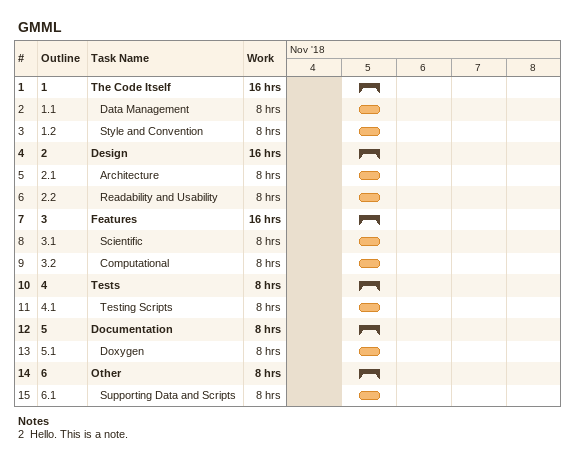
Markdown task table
GMML

| ID | WBS | Task | Start | Finish | Work (h) |
|---|---|---|---|---|---|
| 1 | 1 | **The Code Itself** | 2018-11-05 | 2018-11-05 | 16 |
| 2 | 1.1 | Data Management | 2018-11-05 | 2018-11-05 | 8 |
| 3 | 1.2 | Style and Convention | 2018-11-05 | 2018-11-05 | 8 |
| 4 | 2 | **Design** | 2018-11-05 | 2018-11-05 | 16 |
| 5 | 2.1 | Architecture | 2018-11-05 | 2018-11-05 | 8 |
| 6 | 2.2 | Readability and Usability | 2018-11-05 | 2018-11-05 | 8 |
| 7 | 3 | **Features** | 2018-11-05 | 2018-11-05 | 16 |
| 8 | 3.1 | Scientific | 2018-11-05 | 2018-11-05 | 8 |
| 9 | 3.2 | Computational | 2018-11-05 | 2018-11-05 | 8 |
| 10 | 4 | **Tests** | 2018-11-05 | 2018-11-05 | 8 |
| 11 | 4.1 | Testing Scripts | 2018-11-05 | 2018-11-05 | 8 |
| 12 | 5 | **Documentation** | 2018-11-05 | 2018-11-05 | 8 |
| 13 | 5.1 | Doxygen | 2018-11-05 | 2018-11-05 | 8 |
| 14 | 6 | **Other** | 2018-11-05 | 2018-11-05 | 8 |
| 15 | 6.1 | Supporting Data and Scripts | 2018-11-05 | 2018-11-05 | 8 |

Notes
- 2: Hello. This is a note.
